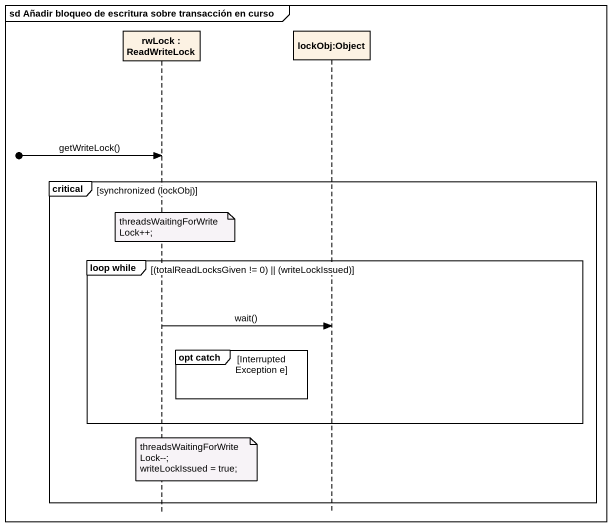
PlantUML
@startuml
mainframe sd Añadir bloqueo de escritura sobre transacción en curso
hide footbox
participant "rwLock : ReadWriteLock" as rwLock
participant "lockObj:Object" as lockObj_Object

[o-> rwLock : getWriteLock()
critical synchronized (lockObj)
  note over rwLock : threadsWaitingForWriteLock++;
  group loop while [(totalReadLocksGiven != 0) || (writeLockIssued)]
    rwLock -> lockObj_Object : wait()
    group opt catch [InterruptedException e]
    end
  end
  note over rwLock
    threadsWaitingForWriteLock--;
    writeLockIssued = true;
  end note
end
@enduml
